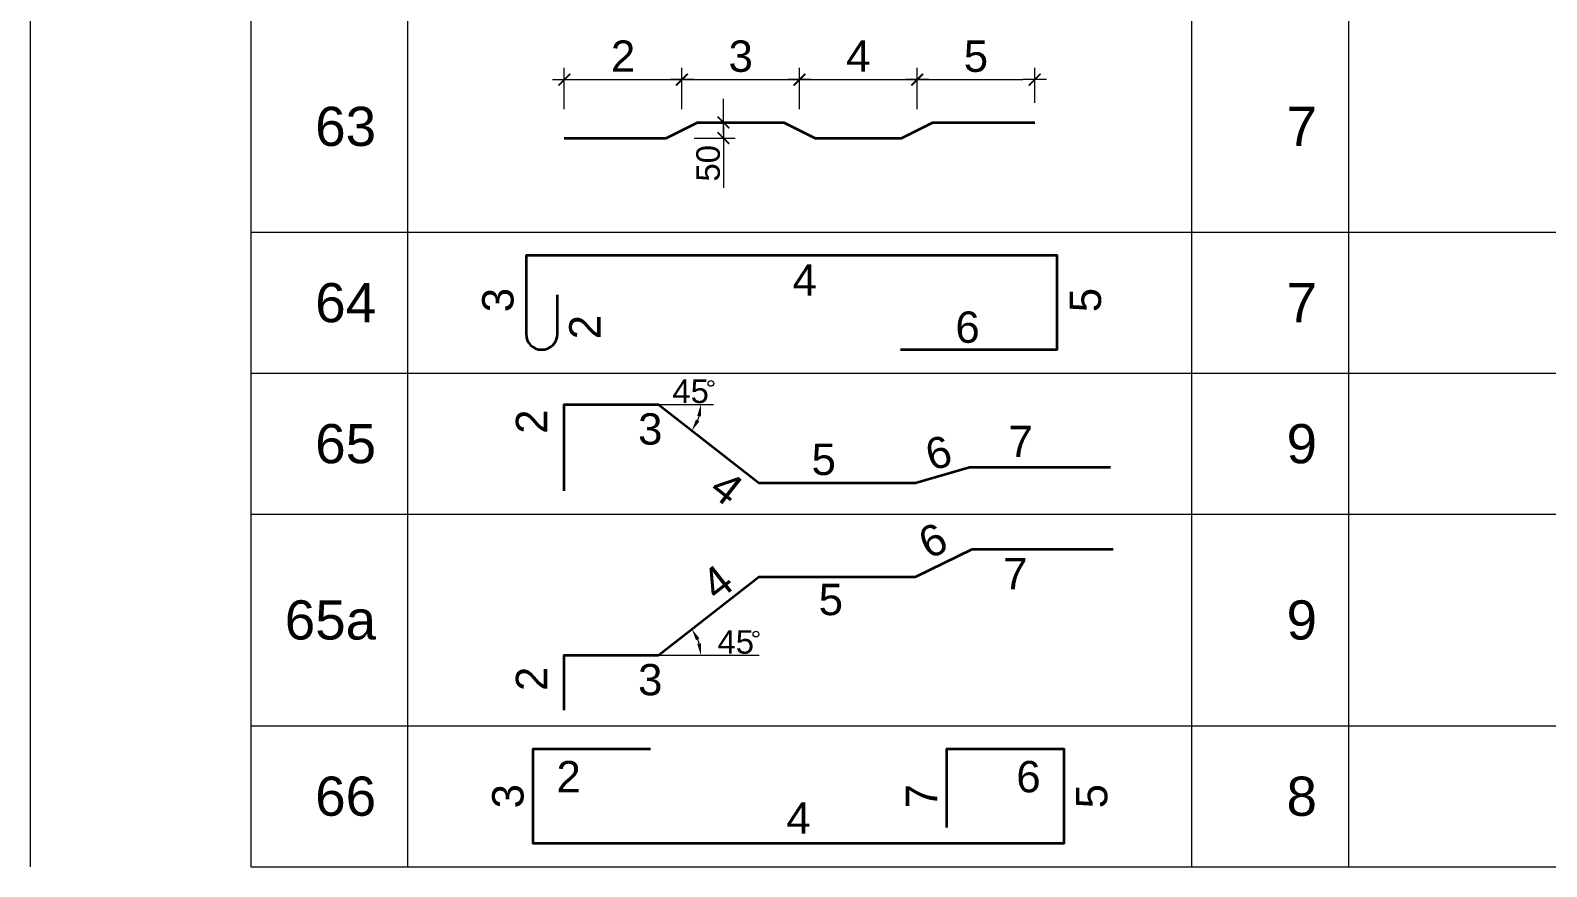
# Model space of a CAD drawing. Header units: millimetres. Extents: x -186788 to 266101, y -9748 to 236614.
# Drawn here: x -95432 to -90597, y 193459 to 196128 of the extents above; entities that cross this region are included whole.
import ezdxf
from ezdxf.enums import TextEntityAlignment as Align

# ---------------------------------------------------------------- set-up
doc = ezdxf.new("R2010")
doc.units = ezdxf.units.MM
doc.header["$MEASUREMENT"] = 0
doc.header["$PDMODE"] = 1
for name, color, linetype, lineweight in [('kata_dim', 8, 'Continuous', 5), ('kata_net khung', 3, 'Continuous', 20), ('kata_text', 7, 'Continuous', 30), ('kata_thep chu', 1, 'Continuous', 35), ('NDC_S_DIM', 1, 'Continuous', 15), ('NDC_S_VN TEXT', 7, 'Continuous', 20)]:
    doc.layers.add(name, color=color, linetype=linetype, lineweight=lineweight)
doc.styles.add('ARIAL', font='arial.ttf', dxfattribs={"width": 0.8})
doc.styles.add('kata_text', font='arial.ttf', dxfattribs={"width": 0.8})
doc.dimstyles.new('kata_dim_50', dxfattribs={"dimscale": 50, "dimtxt": 2.5, "dimasz": 1.5, "dimexe": 1.5, "dimexo": 2.5, "dimtad": 1, "dimdec": 0, "dimzin": 0, "dimdsep": 46, "dimtxsty": 'kata_text', "dimblk": 'kata_block_ArchTick', "dimcen": 0.09, "dimdle": 1.2, "dimclrd": 8, "dimclre": 8, "dimclrt": 3, "dimadec": 0, "dimazin": 0, "dimtfac": 1, "dimtdec": 0, "dimtix": 1, "dimtofl": 0, "dimtmove": 0, "dimatfit": 3, "dimfxl": 0, "dimtolj": 1, "dimtzin": 0, "dimarcsym": 0})

# ---------------------------------------------------------------- blocks, each defined once
blk = doc.blocks.new('kata_block_ArchTick')
at = {"color": 8}
blk.add_line((1, 0), (-1, 0), dxfattribs=at)
at = {"color": 8, "const_width": 0.15}
blk.add_lwpolyline([(-0.5, -0.5), (0.5, 0.5)], dxfattribs=at)
blk = doc.blocks.new('*D183')
at = {"color": 8, "lineweight": -2, "transparency": 16777216}
for p, q in [((3405.3, -564.3), (3405.3, -301.8)), ((3480.3, -376.8), (4080.3, -376.8)), ((4155.3, -564.3), (4155.3, -301.8))]:
    blk.add_line(p, q, dxfattribs=at)
at = {"layer": 'Defpoints', "color": 0, "transparency": 16777216}
for p in [(4155.3, -376.8), (3405.3, -750), (4155.3, -700)]:
    blk.add_point(p, dxfattribs=at)
at = {"color": 8, "lineweight": -2, "transparency": 16777216, "xscale": 75, "yscale": 75, "zscale": 75, "rotation": 180}
blk.add_blockref('kata_block_ArchTick', (3405.3, -376.8), dxfattribs=at)
at = {"color": 8, "lineweight": -2, "transparency": 16777216, "xscale": 75, "yscale": 75, "zscale": 75}
blk.add_blockref('kata_block_ArchTick', (4155.3, -376.8), dxfattribs=at)
blk = doc.blocks.new('*D181')
at = {"color": 8, "lineweight": -2, "transparency": 16777216}
for p, q in [((4155.3, -564.3), (4155.3, -301.8)), ((4230.3, -376.8), (4830.3, -376.8)), ((4905.3, -564.3), (4905.3, -301.8))]:
    blk.add_line(p, q, dxfattribs=at)
at = {"layer": 'Defpoints', "color": 0, "transparency": 16777216}
for p in [(4905.3, -376.8), (4155.3, -700), (4905.3, -700)]:
    blk.add_point(p, dxfattribs=at)
at = {"color": 8, "lineweight": -2, "transparency": 16777216, "xscale": 75, "yscale": 75, "zscale": 75, "rotation": 180}
blk.add_blockref('kata_block_ArchTick', (4155.3, -376.8), dxfattribs=at)
at = {"color": 8, "lineweight": -2, "transparency": 16777216, "xscale": 75, "yscale": 75, "zscale": 75}
blk.add_blockref('kata_block_ArchTick', (4905.3, -376.8), dxfattribs=at)
blk = doc.blocks.new('*D182')
at = {"color": 8, "lineweight": -2, "transparency": 16777216}
for p, q in [((4905.3, -564.3), (4905.3, -301.8)), ((4980.3, -376.8), (5580.3, -376.8)), ((5655.3, -564.3), (5655.3, -301.8))]:
    blk.add_line(p, q, dxfattribs=at)
at = {"layer": 'Defpoints', "color": 0, "transparency": 16777216}
for p in [(5655.3, -376.8), (4905.3, -700), (5655.3, -700)]:
    blk.add_point(p, dxfattribs=at)
at = {"color": 8, "lineweight": -2, "transparency": 16777216, "xscale": 75, "yscale": 75, "zscale": 75, "rotation": 180}
blk.add_blockref('kata_block_ArchTick', (4905.3, -376.8), dxfattribs=at)
at = {"color": 8, "lineweight": -2, "transparency": 16777216, "xscale": 75, "yscale": 75, "zscale": 75}
blk.add_blockref('kata_block_ArchTick', (5655.3, -376.8), dxfattribs=at)
blk = doc.blocks.new('*D184')
at = {"color": 8, "lineweight": -2, "transparency": 16777216}
for p, q in [((5655.3, -564.3), (5655.3, -301.8)), ((5730.3, -376.8), (6330.3, -376.8)), ((6405.3, -525), (6405.3, -301.8))]:
    blk.add_line(p, q, dxfattribs=at)
at = {"layer": 'Defpoints', "color": 0, "transparency": 16777216}
for p in [(6405.3, -376.8), (6405.3, -650), (5655.3, -700)]:
    blk.add_point(p, dxfattribs=at)
at = {"color": 8, "lineweight": -2, "transparency": 16777216, "xscale": 75, "yscale": 75, "zscale": 75, "rotation": 180}
blk.add_blockref('kata_block_ArchTick', (5655.3, -376.8), dxfattribs=at)
at = {"color": 8, "lineweight": -2, "transparency": 16777216, "xscale": 75, "yscale": 75, "zscale": 75}
blk.add_blockref('kata_block_ArchTick', (6405.3, -376.8), dxfattribs=at)
blk = doc.blocks.new('*D185')
at = {"color": 8, "lineweight": -2, "transparency": 16777216}
for p, q in [((4419.9, -575), (4419.9, -500)), ((4380.3, -650), (4494.9, -650)), ((4232.4, -750), (4494.9, -750)), ((4419.9, -825), (4419.9, -1068.1))]:
    blk.add_line(p, q, dxfattribs=at)
at = {"layer": 'Defpoints', "color": 0, "transparency": 16777216}
for p in [(4255.3, -650), (4055.3, -750), (4419.9, -750)]:
    blk.add_point(p, dxfattribs=at)
at = {"color": 8, "lineweight": -2, "transparency": 16777216, "xscale": 75, "yscale": 75, "zscale": 75}
for p, rotation in [((4419.9, -650), 270), ((4419.9, -750), 90)]:
    blk.add_blockref('kata_block_ArchTick', p, dxfattribs=dict(at, rotation=rotation))
blk = doc.blocks.new('dang64')
at = {"layer": 'kata_net khung'}
for p, q in [((0, 0), (0, -900)), ((1405.3, 0), (1405.3, -900)), ((2405.3, 0), (2405.3, -900)), ((7405.3, 0), (7405.3, -900)), ((8405.3, 0), (8405.3, -900)), ((1405.3, -900), (17405.3, -900))]:
    blk.add_line(p, q, dxfattribs=at)
at = {"layer": 'kata_thep chu'}
blk.add_lwpolyline([(5549.1, -750), (6549.1, -750), (6549.1, -150), (3161.2, -150), (3161.2, -650, 1), (3361.2, -650), (3361.2, -400)], format="xyb", dxfattribs=at)
at = {"layer": 'kata_text', "style": 'kata_text'}
for tag, p in [('003', (2981.5, -433.7)), ('005', (6728.3, -433.7)), ('002', (3536.4, -606.4))]:
    blk.add_attdef(tag, text='', height=200, rotation=90, dxfattribs=at).set_placement(p, align=Align.MIDDLE_CENTER)
for tag, p in [('004', (4938.5, -304.6)), ('006', (5977.1, -606.3))]:
    blk.add_attdef(tag, text='', height=200, dxfattribs=at).set_placement(p, align=Align.MIDDLE_CENTER)
for tag, p in [('001', (2205.3, -450)), ('007', (8205.3, -450)), ('008', (10205.3, -450)), ('009', (11205.3, -450)), ('010', (12205.3, -450)), ('011', (13205.3, -449.7)), ('012', (15205.3, -450)), ('013', (17205.3, -450))]:
    blk.add_attdef(tag, text='', height=250, dxfattribs=at).set_placement(p, align=Align.MIDDLE_RIGHT)
blk = doc.blocks.new('*D144')
at = {"layer": 'Defpoints', "color": 0, "transparency": 16777216}
for p in [(4005.3, -200), (4005.3, -200), (4269.3, -259.3), (4356.3, -200), (4645.3, -700)]:
    blk.add_point(p, dxfattribs=at)
at = {"layer": 'kata_dim', "color": 8, "lineweight": -2, "transparency": 16777216}
blk.add_arc((4005.3, -200), 270.6, 337.9347, 344.06657, dxfattribs=at)
at = {"layer": 'kata_dim', "color": 8, "transparency": 16777216}
for points in [[(4253.1, -272.5), (4277.8, -276), (4275.9, -200)], [(4266.9, -307.9), (4245.2, -295.4), (4218.5, -366.6)]]:
    blk.add_solid(points, dxfattribs=at)
blk = doc.blocks.new('*D192')
at = {"layer": 'Defpoints', "color": 0, "transparency": 16777216}
for p in [(4645.3, -400), (4269.3, -840.7), (4005.3, -900), (4005.3, -900), (4356.3, -900)]:
    blk.add_point(p, dxfattribs=at)
at = {"layer": 'kata_dim', "color": 8, "lineweight": -2, "transparency": 16777216}
blk.add_arc((4005.3, -900), 270.6, 15.93343, 22.0653, dxfattribs=at)
at = {"layer": 'kata_dim', "color": 8, "transparency": 16777216}
for points in [[(4245.2, -804.6), (4266.9, -792.1), (4218.5, -733.4)], [(4277.8, -824), (4253.1, -827.5), (4275.9, -900)]]:
    blk.add_solid(points, dxfattribs=at)
blk = doc.blocks.new('dang66')
at = {"layer": 'kata_net khung'}
for p, q in [((0, 0), (0, -900)), ((1405.3, 0), (1405.3, -900)), ((2405.3, 0), (2405.3, -900)), ((7405.3, 0), (7405.3, -900)), ((8405.3, 0), (8405.3, -900)), ((1405.3, -900), (17405.3, -900))]:
    blk.add_line(p, q, dxfattribs=at)
at = {"layer": 'kata_thep chu'}
blk.add_lwpolyline([(3955.3, -150), (3205.3, -150), (3205.3, -750), (6593.2, -750), (6593.2, -150), (5843.2, -150), (5843.2, -650)], dxfattribs=at)
at = {"layer": 'kata_text', "style": 'kata_text'}
for tag, p in [('003', (3205.3, -450)), ('007', (5843.2, -450))]:
    blk.add_attdef(tag, text='', height=200, rotation=90, dxfattribs=at).set_placement(p, align=Align.BOTTOM_CENTER)
blk.add_attdef('002', text='', height=200, dxfattribs=at).set_placement((3355.3, -225), align=Align.TOP_LEFT)
blk.add_attdef('006', text='', height=200, dxfattribs=at).set_placement((6443.2, -225), align=Align.TOP_RIGHT)
blk.add_attdef('005', text='', height=200, rotation=90, dxfattribs=at).set_placement((6668.2, -450), align=Align.TOP_CENTER)
for tag, p in [('001', (2205.3, -450)), ('008', (8205.3, -450)), ('009', (10205.3, -450)), ('010', (11205.3, -450)), ('011', (12205.3, -450)), ('012', (13205.3, -449.7)), ('013', (15205.3, -450)), ('014', (17205.3, -450))]:
    blk.add_attdef(tag, text='', height=250, dxfattribs=at).set_placement(p, align=Align.MIDDLE_RIGHT)
blk.add_attdef('004', text='', height=200, dxfattribs=at).set_placement((4899.2, -750), align=Align.BOTTOM_CENTER)
blk = doc.blocks.new('dang63')
at = {"layer": 'kata_net khung'}
for p, q in [((0, 0), (0, -1350)), ((1405.3, 0), (1405.3, -1350)), ((2405.3, 0), (2405.3, -1350)), ((7405.3, 0), (7405.3, -1350)), ((8405.3, 0), (8405.3, -1350)), ((1405.3, -1350), (17405.3, -1350))]:
    blk.add_line(p, q, dxfattribs=at)
at = {"layer": 'kata_thep chu'}
blk.add_lwpolyline([(3405.3, -750), (4055.3, -750), (4255.3, -650), (4805.3, -650), (5005.3, -750), (5555.3, -750), (5755.3, -650), (6405.3, -650)], dxfattribs=at)
at = {"layer": 'kata_text', "style": 'kata_text'}
for tag, p in [('002', (3780.3, -226.8)), ('003', (4530.3, -226.8)), ('004', (5280.3, -226.8)), ('005', (6030.3, -226.8))]:
    blk.add_attdef(tag, text='', height=200, dxfattribs=at).set_placement(p, align=Align.MIDDLE_CENTER)
for tag, p in [('001', (2205.3, -675)), ('007', (8205.3, -675)), ('008', (10205.3, -675)), ('009', (11205.3, -675)), ('010', (12205.3, -675)), ('011', (13205.3, -674.7)), ('012', (15205.3, -675)), ('013', (17205.3, -675))]:
    blk.add_attdef(tag, text='', height=250, dxfattribs=at).set_placement(p, align=Align.MIDDLE_RIGHT)
blk.add_attdef('006', text='', height=150, rotation=90, dxfattribs=at).set_placement((4322.1, -794.3), align=Align.MIDDLE_RIGHT)
dim = blk.add_linear_dim(base=(4155.3, -376.8), p1=(4055.3, -750), p2=(4155.3, -700), text=' ', dimstyle='kata_dim_50')
dim.commit()
dim.dimension.update_dxf_attribs({"geometry": '*D183', "text_midpoint": (3780.3, -376.8)})
for base, p1, p2, picture, middle in [((4905.3, -376.8), (4155.3, -700), (4905.3, -700), '*D181', (4530.3, -376.8)), ((5655.3, -376.8), (4905.3, -700), (5655.3, -700), '*D182', (5280.3, -376.8)), ((6405.3, -376.8), (5655.3, -700), (6405.3, -650), '*D184', (6030.3, -376.8))]:
    dim = blk.add_linear_dim(base=base, p1=p1, p2=p2, text=' ', dimstyle='kata_dim_50', override={"dimtmove": 1})
    dim.commit()
    dim.dimension.update_dxf_attribs({"geometry": picture, "text_midpoint": middle})
dim = blk.add_linear_dim(base=(4969.9, -750), p1=(4805.3, -650), p2=(4055.3, -750), angle=90, text=' ', dimstyle='kata_dim_50')
dim.commit()
dim.dimension.update_dxf_attribs({"geometry": '*D185', "text_midpoint": (4969.9, -1036.8), "dimtype": 128})
blk = doc.blocks.new('dang65')
at = {"layer": 'kata_dim'}
blk.add_line((4005.3, -200), (4356.3, -200), dxfattribs=at)
blk.add_circle((4340, -65.3), 18.3, dxfattribs=at)
at = {"layer": 'kata_net khung'}
for p, q in [((0, 0), (0, -900)), ((1405.3, 0), (1405.3, -900)), ((2405.3, 0), (2405.3, -900)), ((7405.3, 0), (7405.3, -900)), ((8405.3, 0), (8405.3, -900)), ((1405.3, -900), (17405.3, -900))]:
    blk.add_line(p, q, dxfattribs=at)
at = {"layer": 'kata_thep chu'}
blk.add_lwpolyline([(3405.3, -750), (3405.3, -200), (4005.3, -200), (4645.3, -700), (5645.3, -700), (5989, -600), (6889, -600)], dxfattribs=at)
at = {"layer": 'kata_text', "style": 'kata_text'}
for tag, height, p in [('008', 150, (4327.4, -115.5)), ('003', 200, (4031.1, -356.1)), ('001', 250, (2205.3, -450)), ('009', 250, (8205.3, -450)), ('010', 250, (10205.3, -450)), ('011', 250, (11205.3, -450)), ('012', 250, (12205.3, -450)), ('013', 250, (13205.3, -449.7)), ('014', 250, (15205.3, -450)), ('015', 250, (17205.3, -450))]:
    blk.add_attdef(tag, text='', height=height, dxfattribs=at).set_placement(p, align=Align.MIDDLE_RIGHT)
for tag, rotation, p in [('002', 90, (3196.3, -231.6)), ('004', 322, (4502.8, -779.1))]:
    blk.add_attdef(tag, text='', height=200, rotation=rotation, dxfattribs=at).set_placement(p, align=Align.MIDDLE_RIGHT)
blk.add_attdef('006', text='', height=200, rotation=16, dxfattribs=at).set_placement((5835.5, -661.5), align=Align.BOTTOM_CENTER)
blk.add_attdef('007', text='', height=200, dxfattribs=at).set_placement((6238.1, -436.1), align=Align.MIDDLE_LEFT)
blk.add_attdef('005', text='', height=200, dxfattribs=at).set_placement((5059.8, -550), align=Align.MIDDLE_CENTER)
at = {"layer": 'kata_dim'}
dim = blk.add_angular_dim_2l(base=(4269.3, -259.3), line1=((4005.3, -200), (4356.3, -200)), line2=((4005.3, -200), (4645.3, -700)), text=' ', dimstyle='kata_dim_50', override={"dimtxsty": 'kata_text', "dimsah": 1}, dxfattribs=at)
dim.commit()
dim.dimension.update_dxf_attribs({"geometry": '*D144', "text_midpoint": (1144.7, -4121.1)})
blk = doc.blocks.new('dang65a')
at = {"layer": 'kata_dim'}
blk.add_line((4005.3, -900), (4647.1, -900), dxfattribs=at)
blk.add_circle((4627.6, -765.3), 18.3, dxfattribs=at)
at = {"layer": 'kata_net khung'}
for p, q in [((0, 0), (0, -1350)), ((1405.3, 0), (1405.3, -1350)), ((2405.3, 0), (2405.3, -1350)), ((7405.3, 0), (7405.3, -1350)), ((8405.3, 0), (8405.3, -1350)), ((1405.3, -1350), (17405.3, -1350))]:
    blk.add_line(p, q, dxfattribs=at)
at = {"layer": 'kata_thep chu'}
blk.add_lwpolyline([(3405.3, -1250), (3405.3, -900), (4005.3, -900), (4645.3, -400), (5645.3, -400), (6005.3, -223.2), (6905.3, -223.2)], dxfattribs=at)
at = {"layer": 'kata_text', "style": 'kata_text'}
blk.add_attdef('006', text='', height=200, rotation=26, dxfattribs=at).set_placement((5825.3, -311.6), align=Align.BOTTOM_CENTER)
blk.add_attdef('007', text='', height=200, dxfattribs=at).set_placement((6204.3, -379.3), align=Align.MIDDLE_LEFT)
blk.add_attdef('004', text='', height=200, rotation=38, dxfattribs=at).set_placement((4440.6, -387), align=Align.MIDDLE_RIGHT)
blk.add_attdef('005', text='', height=200, dxfattribs=at).set_placement((5105.3, -544.4), align=Align.MIDDLE_CENTER)
for tag, height, p in [('001', 250, (2205.3, -675)), ('009', 250, (8205.3, -675)), ('010', 250, (10205.3, -675)), ('011', 250, (11205.3, -675)), ('012', 250, (12205.3, -675)), ('013', 250, (13205.3, -674.7)), ('014', 250, (15205.3, -675)), ('015', 250, (17205.3, -675)), ('008', 150, (4615.1, -815.5)), ('003', 200, (4031.1, -1056.1))]:
    blk.add_attdef(tag, text='', height=height, dxfattribs=at).set_placement(p, align=Align.MIDDLE_RIGHT)
blk.add_attdef('002', text='', height=200, rotation=90, dxfattribs=at).set_placement((3196.3, -1051.1), align=Align.MIDDLE_CENTER)
at = {"layer": 'kata_dim'}
dim = blk.add_angular_dim_2l(base=(4269.3, -840.7), line1=((4005.3, -900), (4356.3, -900)), line2=((4005.3, -900), (4645.3, -400)), text=' ', dimstyle='kata_dim_50', override={"dimtxsty": 'kata_text', "dimsah": 1}, dxfattribs=at)
dim.commit()
dim.dimension.update_dxf_attribs({"geometry": '*D192', "text_midpoint": (2184.8, 3763)})
blk = doc.blocks.new('NDC_S_ISO_A1_B3CC1')
at = {"layer": 'NDC_S_DIM'}
ref = blk.add_blockref('dang63', (-91274.8, 58986.5), dxfattribs=dict(at, xscale=0.5, yscale=0.5, zscale=0.5))
ref.add_attrib('001', '63', dxfattribs={"layer": 'NDC_S_VN TEXT', "height": 125, "style": 'ARIAL'}).set_placement((-90172.2, 58649), align=Align.MIDDLE_RIGHT)
ref.add_attrib('002', '2', dxfattribs={"layer": 'NDC_S_VN TEXT', "height": 100, "style": 'ARIAL'}).set_placement((-89384.7, 58873.1), align=Align.MIDDLE_CENTER)
ref.add_attrib('003', '3', dxfattribs={"layer": 'NDC_S_VN TEXT', "height": 100, "style": 'ARIAL'}).set_placement((-89009.7, 58873.1), align=Align.MIDDLE_CENTER)
ref.add_attrib('004', '4', dxfattribs={"layer": 'NDC_S_VN TEXT', "height": 100, "style": 'ARIAL'}).set_placement((-88634.7, 58873.1), align=Align.MIDDLE_CENTER)
ref.add_attrib('005', '5', dxfattribs={"layer": 'NDC_S_VN TEXT', "height": 100, "style": 'ARIAL'}).set_placement((-88259.7, 58873.1), align=Align.MIDDLE_CENTER)
ref.add_attrib('006', '50', dxfattribs={"layer": 'NDC_S_VN TEXT', "height": 75, "rotation": 90, "style": 'ARIAL'}).set_placement((-89113.8, 58589.4), align=Align.MIDDLE_RIGHT)
ref.add_attrib('007', '7', dxfattribs={"layer": 'NDC_S_VN TEXT', "height": 125, "style": 'ARIAL'}).set_placement((-87172.2, 58649), align=Align.MIDDLE_RIGHT)
at = {"layer": 'NDC_S_VN TEXT'}
ref = blk.add_blockref('dang65a', (-91274.8, 57411.5), dxfattribs=dict(at, xscale=0.5, yscale=0.5, zscale=0.5))
ref.add_attrib('001', '65a', dxfattribs={"height": 125, "style": 'ARIAL'}).set_placement((-90172.2, 57074), align=Align.MIDDLE_RIGHT)
ref.add_attrib('002', '2', dxfattribs={"height": 100, "rotation": 90, "style": 'ARIAL'}).set_placement((-89676.7, 56886), align=Align.MIDDLE_CENTER)
ref.add_attrib('003', '3', dxfattribs={"height": 100, "style": 'ARIAL'}).set_placement((-89259.3, 56883.5), align=Align.MIDDLE_RIGHT)
ref.add_attrib('004', '4', dxfattribs={"height": 100, "rotation": 38, "style": 'ARIAL'}).set_placement((-89054.5, 57218.1), align=Align.MIDDLE_RIGHT)
ref.add_attrib('005', '5', dxfattribs={"height": 100, "style": 'ARIAL'}).set_placement((-88722.2, 57139.3), align=Align.MIDDLE_CENTER)
ref.add_attrib('006', '6', dxfattribs={"height": 100, "rotation": 26, "style": 'ARIAL'}).set_placement((-88362.2, 57255.7), align=Align.BOTTOM_CENTER)
ref.add_attrib('007', '7', dxfattribs={"height": 100, "style": 'ARIAL'}).set_placement((-88172.7, 57221.9), align=Align.MIDDLE_LEFT)
ref.add_attrib('008', '45', dxfattribs={"height": 75, "style": 'ARIAL'}).set_placement((-88967.3, 57003.8), align=Align.MIDDLE_RIGHT)
ref.add_attrib('009', '9', dxfattribs={"height": 125, "style": 'ARIAL'}).set_placement((-87172.2, 57074), align=Align.MIDDLE_RIGHT)
ref = blk.add_blockref('dang64', (-91274.8, 58311.5), dxfattribs=dict(at, xscale=0.5, yscale=0.5, zscale=0.5))
ref.add_attrib('001', '64', dxfattribs={"height": 125, "style": 'ARIAL'}).set_placement((-90172.2, 58086.5), align=Align.MIDDLE_RIGHT)
ref.add_attrib('002', '2', dxfattribs={"height": 100, "rotation": 90, "style": 'ARIAL'}).set_placement((-89506.6, 58008.4), align=Align.MIDDLE_CENTER)
ref.add_attrib('003', '3', dxfattribs={"height": 100, "rotation": 90, "style": 'ARIAL'}).set_placement((-89784.1, 58094.7), align=Align.MIDDLE_CENTER)
ref.add_attrib('004', '4', dxfattribs={"height": 100, "style": 'ARIAL'}).set_placement((-88805.6, 58159.3), align=Align.MIDDLE_CENTER)
ref.add_attrib('005', '5', dxfattribs={"height": 100, "rotation": 90, "style": 'ARIAL'}).set_placement((-87910.7, 58094.7), align=Align.MIDDLE_CENTER)
ref.add_attrib('006', '6', dxfattribs={"height": 100, "style": 'ARIAL'}).set_placement((-88286.3, 58008.4), align=Align.MIDDLE_CENTER)
ref.add_attrib('007', '7', dxfattribs={"height": 125, "style": 'ARIAL'}).set_placement((-87172.2, 58086.5), align=Align.MIDDLE_RIGHT)
ref = blk.add_blockref('dang65', (-91274.8, 57861.5), dxfattribs=dict(at, xscale=0.5, yscale=0.5, zscale=0.5))
ref.add_attrib('001', '65', dxfattribs={"height": 125, "style": 'ARIAL'}).set_placement((-90172.2, 57636.5), align=Align.MIDDLE_RIGHT)
ref.add_attrib('002', '2', dxfattribs={"height": 100, "rotation": 90, "style": 'ARIAL'}).set_placement((-89676.7, 57745.7), align=Align.MIDDLE_RIGHT)
ref.add_attrib('003', '3', dxfattribs={"height": 100, "style": 'ARIAL'}).set_placement((-89259.3, 57683.5), align=Align.MIDDLE_RIGHT)
ref.add_attrib('004', '4', dxfattribs={"height": 100, "rotation": 322, "style": 'ARIAL'}).set_placement((-89023.4, 57472), align=Align.MIDDLE_RIGHT)
ref.add_attrib('005', '5', dxfattribs={"height": 100, "style": 'ARIAL'}).set_placement((-88744.9, 57586.5), align=Align.MIDDLE_CENTER)
ref.add_attrib('006', '6', dxfattribs={"height": 100, "rotation": 16, "style": 'ARIAL'}).set_placement((-88357.1, 57530.8), align=Align.BOTTOM_CENTER)
ref.add_attrib('007', '7', dxfattribs={"height": 100, "style": 'ARIAL'}).set_placement((-88155.8, 57643.5), align=Align.MIDDLE_LEFT)
ref.add_attrib('008', '45', dxfattribs={"height": 75, "style": 'ARIAL'}).set_placement((-89111.1, 57803.8), align=Align.MIDDLE_RIGHT)
ref.add_attrib('009', '9', dxfattribs={"height": 125, "style": 'ARIAL'}).set_placement((-87172.2, 57636.5), align=Align.MIDDLE_RIGHT)
ref = blk.add_blockref('dang66', (-91274.8, 56736.5), dxfattribs=dict(at, xscale=0.5, yscale=0.5, zscale=0.5))
ref.add_attrib('001', '66', dxfattribs={"height": 125, "style": 'ARIAL'}).set_placement((-90172.2, 56511.5), align=Align.MIDDLE_RIGHT)
ref.add_attrib('002', '2', dxfattribs={"height": 100, "style": 'ARIAL'}).set_placement((-89597.2, 56624), align=Align.TOP_LEFT)
ref.add_attrib('003', '3', dxfattribs={"height": 100, "rotation": 90, "style": 'ARIAL'}).set_placement((-89672.2, 56511.5), align=Align.BOTTOM_CENTER)
ref.add_attrib('004', '4', dxfattribs={"height": 100, "style": 'ARIAL'}).set_placement((-88825.2, 56361.5), align=Align.BOTTOM_CENTER)
ref.add_attrib('005', '5', dxfattribs={"height": 100, "rotation": 90, "style": 'ARIAL'}).set_placement((-87940.7, 56511.5), align=Align.TOP_CENTER)
ref.add_attrib('006', '6', dxfattribs={"height": 100, "style": 'ARIAL'}).set_placement((-88053.2, 56624), align=Align.TOP_RIGHT)
ref.add_attrib('007', '7', dxfattribs={"height": 100, "rotation": 90, "style": 'ARIAL'}).set_placement((-88353.2, 56511.5), align=Align.BOTTOM_CENTER)
ref.add_attrib('008', '8', dxfattribs={"height": 125, "style": 'ARIAL'}).set_placement((-87172.2, 56511.5), align=Align.MIDDLE_RIGHT)

msp = doc.modelspace()

# ---------------------------------------------------------------- block references
msp.add_blockref('NDC_S_ISO_A1_B3CC1', (-4157.6, 137172.4))

doc.saveas('drawing.dxf')
